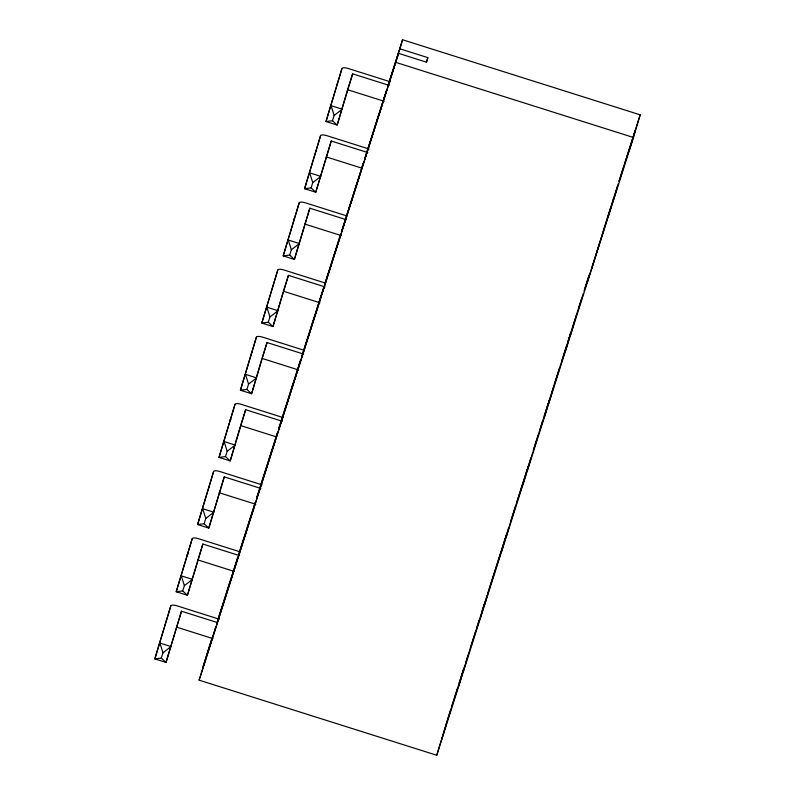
<?xml version="1.0" encoding="UTF-8"?>
<svg xmlns="http://www.w3.org/2000/svg" width="795" height="795" viewBox="0 0 795 795"><rect width="100%" height="100%" fill="white"/><g stroke="black" fill="none" stroke-linecap="round" stroke-linejoin="round"><path stroke-width="1.19" d="M219.251 619.186L176.947 605.82A5.863 1.888 17.7 0 0 170.826 605.87L154.826 658.896L166.016 662.424L181.469 611.216L216.876 622.406M170.826 605.87L154.826 658.896L161.305 658.091L166.016 662.424L181.469 611.216M239.464 551.65L198.343 538.652A5.863 1.888 17.7 0 0 192.221 538.692L176.222 591.728L187.411 595.256L202.864 544.038L239.454 555.606M192.221 538.692L176.222 591.728L182.701 590.923L187.411 595.256L202.864 544.038M262.042 484.851L219.738 471.485A5.863 1.888 17.7 0 0 213.617 471.524L197.617 524.551L208.807 528.089L224.26 476.871L260.849 488.438M213.617 471.524L197.617 524.551L204.096 523.746L208.807 528.089L224.26 476.871M283.427 417.673L241.133 404.307A5.863 1.888 17.7 0 0 235.002 404.357L219.013 457.383L230.202 460.921L245.655 409.703L282.245 421.261M235.002 404.357L219.013 457.383L225.492 456.578L230.202 460.921L240.259 426.746M303.65 350.138L262.529 337.14A5.863 1.888 17.7 0 0 256.397 337.189L240.408 390.216L251.588 393.744L267.05 342.536L303.64 354.093M256.397 337.189L240.408 390.216L246.887 389.411L251.588 393.744L261.644 359.578M325.046 282.96L283.924 269.972A5.863 1.888 17.7 0 0 277.793 270.012L261.803 323.038L272.983 326.576L288.446 275.358L325.036 286.925M277.793 270.012L261.803 323.038L268.283 322.243L272.983 326.576L283.04 292.401M346.441 215.793L305.32 202.795A5.863 1.888 17.7 0 0 299.188 202.844L283.199 255.871L294.379 259.409L309.841 208.191L346.431 219.748M299.188 202.844L283.199 255.871L289.678 255.066L294.379 259.409L309.841 208.191M369.009 148.993L326.715 135.627A5.863 1.888 17.7 0 0 320.584 135.677L304.594 188.703L315.774 192.231L331.237 141.023L367.827 152.58M320.584 135.677L304.594 188.703L311.074 187.898L315.774 192.231L331.237 141.023M390.405 81.825L348.111 68.459A5.863 1.888 17.7 0 0 341.979 68.499L325.99 121.526L337.169 125.063L352.632 73.846L389.222 85.413M341.979 68.499L325.99 121.526L332.469 120.731L337.169 125.063L347.574 89.716L384.164 101.273M199.118 680.162L398.553 53.345L426.508 62.179L427.839 57.647L399.885 48.813L402.558 39.75L640.174 114.838L633.496 137.495L436.733 755.25L199.118 680.162L398.553 53.345M436.733 755.25L450.566 710.104M441.781 739.231L446.78 722.238M458.626 686.343L463.624 669.35M463.177 672.063L468.175 655.07M480.021 619.176L485.02 602.173M484.572 604.896L489.909 586.76M501.416 551.998L506.415 535.005L490.276 585.587M505.968 537.718L511.304 519.592M522.812 484.831L528.148 466.705L511.672 518.419M527.363 470.551L532.7 452.425M544.207 417.663L549.206 400.67M548.759 403.383L554.095 385.257M565.603 350.486L570.939 332.36L554.463 384.074M570.154 336.206L575.491 318.079M586.998 283.318L610.391 208.33M591.55 269.038L613.73 198.025L608.394 216.151M612.945 201.87L617.606 186.01M629.789 148.973L635.125 130.847L624.641 163.76M161.305 658.091L162.995 652.804L171.064 646.564L159.884 643.026L162.995 652.804M182.701 590.923L184.39 585.637L192.46 579.386L181.28 575.858L184.39 585.637M204.096 523.746L205.776 518.459L213.855 512.219L202.675 508.691L205.776 518.459M225.492 456.578L227.171 451.292L235.25 445.051L224.071 441.513L227.171 451.292M246.887 389.411L248.567 384.124L256.646 377.883L245.466 374.346L248.567 384.124M268.283 322.243L269.962 316.947L278.041 310.706L266.862 307.178L269.962 316.947M289.678 255.066L291.358 249.779L299.437 243.538L288.257 240.001L291.358 249.779M311.074 187.898L312.753 182.612L320.832 176.371L309.653 172.833L312.753 182.612M332.469 120.731L334.148 115.434L342.228 109.193L331.048 105.665L334.148 115.434M245.655 409.703L240.597 425.573L276.014 436.753M267.05 342.536L261.992 358.396L298.582 369.963M288.446 275.358L283.388 291.228L319.978 302.786M347.942 88.583L352.632 73.846M211.818 638.574L203.123 666.568L215.803 626.748M218.227 618.45L237.834 556.917M238.957 553.36L255.165 502.48M256.676 497.74L277.405 432.649M278.916 427.919L300.778 359.28M301.911 355.733L323.774 287.094M324.907 283.537L340.359 235.022M341.492 231.464L363.355 162.826M364.865 158.096L386.35 90.64M387.851 85.9L402.558 39.75M216.926 623.24L237.884 557.434M239.384 552.724L255.523 502.052M256.646 498.515L277.674 432.52M279.174 427.809L300.937 359.459M302.07 355.922L323.843 287.571M325.344 282.861L340.727 234.545M341.86 231.007L363.623 162.667M364.756 159.129L386.837 89.805M387.95 86.287L399.885 48.813M426.349 62.328L427.839 57.647M452.077 705.374L457.731 687.615M459.232 682.885L464.886 665.137M465.641 662.772L479.216 620.16M482.227 610.699L487.126 595.316M487.882 592.941L508.611 527.85M510.877 520.755L515.776 505.372M516.531 503.006L530.851 458.029M533.872 448.569L538.016 435.551M539.527 430.81L559.501 368.095M561.767 360.99L566.666 345.606M568.177 340.866L581.741 298.264M584.007 291.169L588.906 275.786M613.402 198.859L618.311 183.476M619.057 181.111L632.631 138.499M634.142 133.769L640.174 114.838M447.118 721.105L463.584 669.39M471.127 645.709L475.996 630.425M476.752 628.08L484.98 602.222M533.067 451.252L542.806 420.684M544.297 415.984L549.166 400.71M575.858 316.907L576.981 313.379M578.482 308.679L583.351 293.405M584.842 288.694L589.711 273.42M619.027 181.389L623.896 166.115M395.89 62.407L633.496 137.495M326.179 156.883L361.586 168.073M304.783 224.061L341.373 235.618M219.201 492.741L255.791 504.298M197.816 559.909L234.396 571.476M176.42 627.076L213 638.643M165.767 621.73A5.863 1.888 17.7 0 1 166.393 621.173M251.349 353.05A5.863 1.888 17.7 0 1 252.363 352.384M229.954 420.227A5.863 1.888 17.7 0 1 230.967 419.551M208.558 487.395A5.863 1.888 17.7 0 1 209.572 486.719M187.163 554.562A5.863 1.888 17.7 0 1 188.177 553.896M294.14 218.714A5.863 1.888 17.7 0 1 294.468 218.297M272.745 285.882A5.863 1.888 17.7 0 1 273.073 285.475M336.931 84.369A5.863 1.888 17.7 0 1 337.557 83.813M315.536 151.537A5.863 1.888 17.7 0 1 316.162 150.98"/></g></svg>
